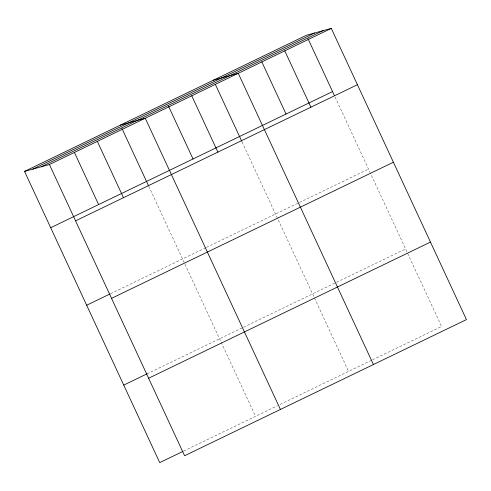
<?xml version="1.0" encoding="UTF-8"?>
<svg xmlns="http://www.w3.org/2000/svg" width="491" height="491" viewBox="0 0 491 491"><rect width="100%" height="100%" fill="white"/><g stroke="black" fill="none" stroke-linecap="round" stroke-linejoin="round"><path stroke-width="0.37" stroke-dasharray="2.46 1.84" d="M110.635 293.661L205.76 247.716M206.441 247.384L298.774 202.789M299.455 202.464L368.532 169.1M147.018 373.854L242.83 327.577M243.511 327.245L335.844 282.65M336.525 282.325L405.603 248.962M183.683 451.039L277.44 405.75M280.177 404.431L371.822 360.167M372.503 359.835L441.581 326.472L370.447 173.231M335.12 97.12L370.128 172.537M242.106 142.046L348.567 371.399M148.773 186.279L220.858 341.576M221.183 342.27L255.553 416.325"/><path stroke-width="0.74" d="M24.55 171.402L306.409 35.26L331.278 28.392L466.45 319.598L184.591 455.74L49.419 164.528L24.55 171.402L159.722 462.608L182.996 451.37M32.756 169.131L314.614 32.995M41.213 166.793L323.066 30.657M49.419 164.528L331.278 28.392M50.696 227.72L332.548 91.584M75.565 220.852L357.417 84.716M86.674 305.236L109.947 293.992M111.543 298.362L393.401 162.226M123.744 385.097L147.018 373.854M148.613 378.223L430.472 242.088M213.395 80.186L238.264 73.319L373.436 364.525M120.381 125.113L145.25 118.239L280.422 409.451M308.023 38.74L334.475 95.739M284.768 50.855L310.913 107.179M261.838 61.897L286.044 114.047M215.328 84.36L241.787 141.353M191.754 95.776L217.9 152.1M168.499 106.13L193.031 158.974M121.995 128.587L148.454 185.586M97.335 141.383L123.48 197.707M74.405 152.431L98.611 204.581"/></g></svg>
